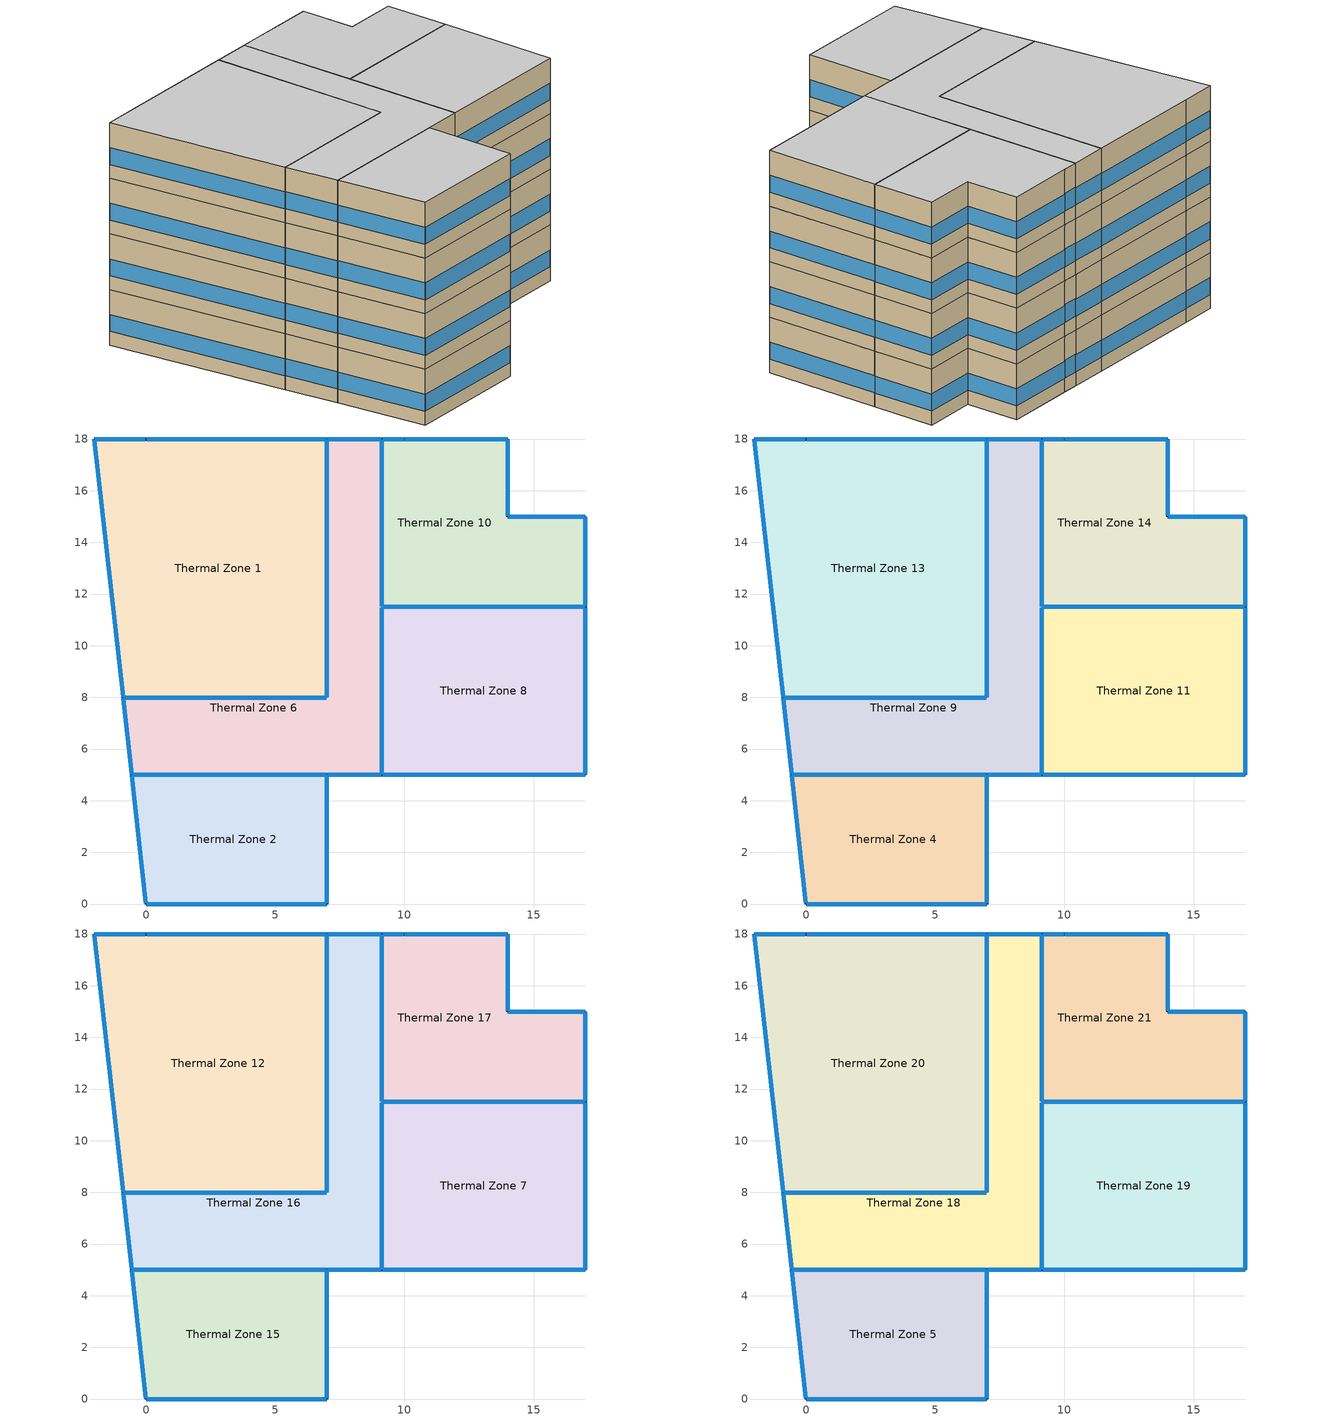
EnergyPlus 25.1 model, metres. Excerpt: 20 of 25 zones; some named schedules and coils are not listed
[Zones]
Thermal Zone 1
 floor ground (AQ_MURB_2024_MURB ground Pre 1950 6A 2): 7,18 7,7.98 -0.89,7.98 -2,18 z0
 wall outside (Surface 24 c tbd): -2,18 -0.89,7.98 z0:3.05
 wall outside (Surface 25 c tbd): 0,18 -2,18 z0:3.05
 wall outside (Surface 26 c tbd): 7,18 0,18 z0:3.05
 wall to Thermal Zone 6 (Typical Interior Wall): -0.89,7.98 7,7.98 7,18 z0:3.05
 window (Customized Fenestration: u=3.36): -2,17.97 -0.89,8.01 / 6.97,18 0.03,18 z0.76:1.68; -0.03,18 -1.97,18 z0.76:1.7
 window inside (Typical Interior Window): 7,8.01 7,17.97 / -0.86,7.98 6.97,7.98 z0.76:1.68
Thermal Zone 10
 floor ground (AQ_MURB_2024_MURB ground Pre 1950 6A 2): 14,18 14,15 17,15 17,11.5 9.13,11.5 9.13,18 z0
 wall outside (Surface 32 c tbd): 10,18 9.13,18 z0:3.05
 wall outside (Surface 33 c tbd): 14,18 10,18 z0:3.05
 wall outside (Surface 34 c tbd): 14,15 14,18 z0:3.05
 wall outside (Surface 35 c tbd): 17,15 14,15 z0:3.05
 wall outside (Surface 36 c tbd): 17,11.5 17,15 z0:3.05
 wall to Thermal Zone 6 (Typical Interior Wall): 9.13,18 9.13,11.5 z0:3.05
 wall to Thermal Zone 8 (Typical Interior Wall): 9.13,11.5 17,11.5 z0:3.05
 window inside (Typical Interior Window): 9.13,17.97 9.13,11.53 / 9.16,11.5 16.97,11.5 z0.76:1.68
 window (Customized Fenestration: u=3.36): 9.97,18 9.16,18 z0.76:1.73; 13.97,18 10.03,18 / 14,15.03 14,17.97 / 16.97,15 14.03,15 / 17,11.53 17,14.97 z0.76:1.69
Thermal Zone 2
 floor ground (AQ_MURB_2024_MURB ground Pre 1950 6A 2): 7,5 7,0 0,0 -0.56,5 z0
 wall outside (Surface 2 c tbd): 7,0 7,5 z0:3.05
 wall outside (Surface 3 c tbd): 0,0 7,0 z0:3.05
 wall outside (Surface 4 c tbd): -0.56,5 0,0 z0:3.05
 wall to Thermal Zone 6 (Typical Interior Wall): 7,5 -0.56,5 z0:3.05
 window (Customized Fenestration: u=3.36): 7,0.03 7,4.97 / 0.03,0 6.97,0 / -0.55,4.97 0,0.03 z0.76:1.68
 window inside (Typical Interior Window): 6.97,5 -0.53,5 z0.76:1.68
Thermal Zone 6
 floor ground (AQ_MURB_2024_MURB ground Pre 1950 6A 2): 9.13,18 9.13,5 -0.56,5 -0.89,7.98 7,7.98 7,18 z0
 wall outside (Surface 10 c tbd): -0.89,7.98 -0.56,5 z0:3.05
 wall outside (Surface 13 c tbd): 9.13,18 7,18 z0:3.05
 wall outside (Surface 8 c tbd): 7,5 9.13,5 z0:3.05
 wall to Thermal Zone 8 (Typical Interior Wall): 9.13,5 9.13,11.5 z0:3.05
 window (Customized Fenestration: u=3.36): -0.88,7.96 -0.56,5.03 z0.76:1.69; 9.11,18 7.03,18 / 7.03,5 9.11,5 z0.76:1.7
 window inside (Typical Interior Window): 9.13,5.03 9.13,11.47 z0.76:1.68
Thermal Zone 8
 floor ground (AQ_MURB_2024_MURB ground Pre 1950 6A 2): 17,11.5 17,5 9.13,5 9.13,11.5 z0
 wall outside (Surface 18 c tbd): 17,5 17,11.5 z0:3.05
 wall outside (Surface 19 c tbd): 9.13,5 17,5 z0:3.05
 window (Customized Fenestration: u=3.36): 17,5.03 17,11.47 / 9.16,5 16.97,5 z0.76:1.68
Thermal Zone 11
 floor to Thermal Zone 8 (Typical Interior Floor): 17,11.5 17,5 9.13,5 9.13,11.5 z3.05
 wall outside (Surface 56 c tbd): 17,5 17,11.5 z3.05:6.1
 wall outside (Surface 57 c tbd): 9.13,5 17,5 z3.05:6.1
 wall to Thermal Zone 9 (Typical Interior Wall): 9.13,11.5 9.13,5 z3.05:6.1
 wall to Thermal Zone 14 (Typical Interior Wall): 17,11.5 9.13,11.5 z3.05:6.1
 window (Customized Fenestration: u=3.36): 17,5.03 17,11.47 / 9.16,5 16.97,5 z3.81:4.73
 window inside (Typical Interior Window): 9.13,11.47 9.13,5.03 / 16.97,11.5 9.16,11.5 z3.81:4.73
Thermal Zone 13
 floor to Thermal Zone 1 (Typical Interior Floor): 7,18 7,7.98 -0.89,7.98 -2,18 z3.05
 wall outside (Surface 62 c tbd): -2,18 -0.89,7.98 z3.05:6.1
 wall outside (Surface 63 c tbd): 0,18 -2,18 z3.05:6.1
 wall outside (Surface 64 c tbd): 7,18 0,18 z3.05:6.1
 wall to Thermal Zone 9 (Typical Interior Wall): -0.89,7.98 7,7.98 7,18 z3.05:6.1
 window (Customized Fenestration: u=3.36): -2,17.97 -0.89,8.01 / 6.97,18 0.03,18 z3.81:4.73; -0.03,18 -1.97,18 z3.81:4.75
 window inside (Typical Interior Window): 7,8.01 7,17.97 / -0.86,7.98 6.97,7.98 z3.81:4.73
Thermal Zone 14
 floor to Thermal Zone 10 (Typical Interior Floor): 14,18 14,15 17,15 17,11.5 9.13,11.5 9.13,18 z3.05
 wall outside (Surface 70 c tbd): 10,18 9.13,18 z3.05:6.1
 wall outside (Surface 71 c tbd): 14,18 10,18 z3.05:6.1
 wall outside (Surface 72 c tbd): 14,15 14,18 z3.05:6.1
 wall outside (Surface 73 c tbd): 17,15 14,15 z3.05:6.1
 wall outside (Surface 74 c tbd): 17,11.5 17,15 z3.05:6.1
 wall to Thermal Zone 9 (Typical Interior Wall): 9.13,18 9.13,11.5 z3.05:6.1
 window inside (Typical Interior Window): 9.13,17.97 9.13,11.53 z3.81:4.73
 window (Customized Fenestration: u=3.36): 9.97,18 9.16,18 z3.81:4.78; 13.97,18 10.03,18 z3.81:4.73; 14,15.03 14,17.97 / 16.97,15 14.03,15 / 17,11.53 17,14.97 z3.81:4.74
Thermal Zone 4
 floor to Thermal Zone 2 (Typical Interior Floor): 7,5 7,0 0,0 -0.56,5 z3.05
 wall outside (Surface 40 c tbd): 7,0 7,5 z3.05:6.1
 wall outside (Surface 41 c tbd): 0,0 7,0 z3.05:6.1
 wall outside (Surface 42 c tbd): -0.56,5 0,0 z3.05:6.1
 wall to Thermal Zone 9 (Typical Interior Wall): 7,5 -0.56,5 z3.05:6.1
 window (Customized Fenestration: u=3.36): 7,0.03 7,4.97 / 0.03,0 6.97,0 / -0.55,4.97 0,0.03 z3.81:4.73
 window inside (Typical Interior Window): 6.97,5 -0.53,5 z3.81:4.73
Thermal Zone 9
 floor to Thermal Zone 6 (Typical Interior Floor): 9.13,18 9.13,5 -0.56,5 -0.89,7.98 7,7.98 7,18 z3.05
 wall outside (Surface 46 c tbd): 7,5 9.13,5 z3.05:6.1
 wall outside (Surface 48 c tbd): -0.89,7.98 -0.56,5 z3.05:6.1
 wall outside (Surface 51 c tbd): 9.13,18 7,18 z3.05:6.1
 window (Customized Fenestration: u=3.36): 7.03,5 9.11,5 / -0.88,7.96 -0.56,5.03 / 9.11,18 7.03,18 z3.81:4.74
Thermal Zone 12
 floor to Thermal Zone 13 (Typical Interior Floor): 7,18 7,7.98 -0.89,7.98 -2,18 z6.1
 wall outside (Surface 100 c tbd): -2,18 -0.89,7.98 z6.1:9.14
 wall outside (Surface 101 c tbd): 0,18 -2,18 z6.1:9.14
 wall outside (Surface 102 c tbd): 7,18 0,18 z6.1:9.14
 wall to Thermal Zone 16 (Typical Interior Wall): -0.89,7.98 7,7.98 7,18 z6.1:9.14
 window (Customized Fenestration: u=3.36): -2,17.97 -0.89,8.01 / 6.97,18 0.03,18 z6.86:7.78; -0.03,18 -1.97,18 z6.86:7.79
 window inside (Typical Interior Window): 7,8.01 7,17.97 / -0.86,7.98 6.97,7.98 z6.86:7.78
Thermal Zone 15
 floor to Thermal Zone 4 (Typical Interior Floor): 7,5 7,0 0,0 -0.56,5 z6.1
 wall outside (Surface 78 c tbd): 7,0 7,5 z6.1:9.14
 wall outside (Surface 79 c tbd): 0,0 7,0 z6.1:9.14
 wall outside (Surface 80 c tbd): -0.56,5 0,0 z6.1:9.14
 wall to Thermal Zone 16 (Typical Interior Wall): 7,5 -0.56,5 z6.1:9.14
 window (Customized Fenestration: u=3.36): 7,0.03 7,4.97 / 0.03,0 6.97,0 / -0.55,4.97 0,0.03 z6.86:7.78
 window inside (Typical Interior Window): 6.97,5 -0.53,5 z6.86:7.78
Thermal Zone 16
 floor to Thermal Zone 9 (Typical Interior Floor): 9.13,18 9.13,5 -0.56,5 -0.89,7.98 7,7.98 7,18 z6.1
 wall outside (Surface 84 c tbd): 7,5 9.13,5 z6.1:9.14
 wall outside (Surface 86 c tbd): -0.89,7.98 -0.56,5 z6.1:9.14
 wall outside (Surface 89 c tbd): 9.13,18 7,18 z6.1:9.14
 wall to Thermal Zone 17 (Typical Interior Wall): 9.13,11.5 9.13,18 z6.1:9.14
 wall to Thermal Zone 7 (Typical Interior Wall): 9.13,5 9.13,11.5 z6.1:9.14
 window (Customized Fenestration: u=3.36): 7.03,5 9.11,5 / -0.88,7.96 -0.56,5.03 / 9.11,18 7.03,18 z6.86:7.79
 window inside (Typical Interior Window): 9.13,11.53 9.13,17.97 / 9.13,5.03 9.13,11.47 z6.86:7.78
Thermal Zone 17
 floor to Thermal Zone 14 (Typical Interior Floor): 14,18 14,15 17,15 17,11.5 9.13,11.5 9.13,18 z6.1
 wall outside (Surface 108 c tbd): 10,18 9.13,18 z6.1:9.14
 wall outside (Surface 109 c tbd): 14,18 10,18 z6.1:9.14
 wall outside (Surface 110 c tbd): 14,15 14,18 z6.1:9.14
 wall outside (Surface 111 c tbd): 17,15 14,15 z6.1:9.14
 wall outside (Surface 112 c tbd): 17,11.5 17,15 z6.1:9.14
 wall to Thermal Zone 7 (Typical Interior Wall): 9.13,11.5 17,11.5 z6.1:9.14
 window (Customized Fenestration: u=3.36): 9.97,18 9.16,18 z6.86:7.83; 13.97,18 10.03,18 / 17,11.53 17,14.97 z6.86:7.78; 14,15.03 14,17.97 / 16.97,15 14.03,15 z6.86:7.79
 window inside (Typical Interior Window): 9.16,11.5 16.97,11.5 z6.86:7.78
Thermal Zone 7
 floor to Thermal Zone 11 (Typical Interior Floor): 17,11.5 17,5 9.13,5 9.13,11.5 z6.1
 wall outside (Surface 94 c tbd): 17,5 17,11.5 z6.1:9.14
 wall outside (Surface 95 c tbd): 9.13,5 17,5 z6.1:9.14
 window (Customized Fenestration: u=3.36): 17,5.03 17,11.47 / 9.16,5 16.97,5 z6.86:7.78
Thermal Zone 18
 floor to Thermal Zone 16 (Typical Interior Floor): 9.13,18 9.13,5 -0.56,5 -0.89,7.98 7,7.98 7,18 z9.14
 wall outside (Surface 122 c tbd): 7,5 9.13,5 z9.14:12.19
 wall outside (Surface 124 c tbd): -0.89,7.98 -0.56,5 z9.14:12.19
 wall outside (Surface 127 c tbd): 9.13,18 7,18 z9.14:12.19
 wall to Thermal Zone 5 (Typical Interior Wall): -0.56,5 7,5 z9.14:12.19
 wall to Thermal Zone 20 (Typical Interior Wall): 7,18 7,7.98 -0.89,7.98 z9.14:12.19
 wall to Thermal Zone 21 (Typical Interior Wall): 9.13,11.5 9.13,18 z9.14:12.19
 wall to Thermal Zone 19 (Typical Interior Wall): 9.13,5 9.13,11.5 z9.14:12.19
 window (Customized Fenestration: u=3.36): 7.03,5 9.11,5 / 9.11,18 7.03,18 z9.9:10.84; -0.88,7.96 -0.56,5.03 z9.9:10.83
 window inside (Typical Interior Window): -0.53,5 6.97,5 / 6.97,7.98 -0.86,7.98 / 7,17.97 7,8.01 z9.9:10.82; 9.13,11.53 9.13,17.97 / 9.13,5.03 9.13,11.47 z9.9:10.83
 ceiling to Thermal Zone 23 (Typical Interior Ceiling): -0.56,5 9.13,5 9.13,18 7,18 7,7.98 -0.89,7.98 z12.19
Thermal Zone 19
 floor to Thermal Zone 7 (Typical Interior Floor): 17,11.5 17,5 9.13,5 9.13,11.5 z9.14
 wall outside (Surface 132 c tbd): 17,5 17,11.5 z9.14:12.19
 wall outside (Surface 133 c tbd): 9.13,5 17,5 z9.14:12.19
 wall to Thermal Zone 21 (Typical Interior Wall): 17,11.5 9.13,11.5 z9.14:12.19
 window (Customized Fenestration: u=3.36): 17,5.03 17,11.47 z9.9:10.83; 9.16,5 16.97,5 z9.9:10.82
 window inside (Typical Interior Window): 16.97,11.5 9.16,11.5 z9.9:10.82
 ceiling to Thermal Zone 3 (Typical Interior Ceiling): 17,5 17,11.5 9.13,11.5 9.13,5 z12.19
Thermal Zone 20
 floor to Thermal Zone 12 (Typical Interior Floor): 7,18 7,7.98 -0.89,7.98 -2,18 z9.14
 wall outside (Surface 138 c tbd): -2,18 -0.89,7.98 z9.14:12.19
 wall outside (Surface 139 c tbd): 0,18 -2,18 z9.14:12.19
 wall outside (Surface 140 c tbd): 7,18 0,18 z9.14:12.19
 window (Customized Fenestration: u=3.36): -2,17.97 -0.89,8.01 z9.9:10.82; -0.03,18 -1.97,18 z9.9:10.84; 6.97,18 0.03,18 z9.9:10.83
 ceiling to Thermal Zone 24 (Typical Interior Ceiling): 7,7.98 7,18 -2,18 -0.89,7.98 z12.19
Thermal Zone 21
 floor to Thermal Zone 17 (Typical Interior Floor): 14,18 14,15 17,15 17,11.5 9.13,11.5 9.13,18 z9.14
 wall outside (Surface 146 c tbd): 10,18 9.13,18 z9.14:12.19
 wall outside (Surface 147 c tbd): 14,18 10,18 z9.14:12.19
 wall outside (Surface 148 c tbd): 14,15 14,18 z9.14:12.19
 wall outside (Surface 149 c tbd): 17,15 14,15 z9.14:12.19
 wall outside (Surface 150 c tbd): 17,11.5 17,15 z9.14:12.19
 window (Customized Fenestration: u=3.36): 9.97,18 9.16,18 z9.9:10.88; 13.97,18 10.03,18 / 14,15.03 14,17.97 / 16.97,15 14.03,15 / 17,11.53 17,14.97 z9.9:10.83
 ceiling to Thermal Zone 25 (Typical Interior Ceiling): 17,11.5 17,15 14,15 14,18 9.13,18 9.13,11.5 z12.19
Thermal Zone 5
 floor to Thermal Zone 15 (Typical Interior Floor): 7,5 7,0 0,0 -0.56,5 z9.14
 wall outside (Surface 116 c tbd): 7,0 7,5 z9.14:12.19
 wall outside (Surface 117 c tbd): 0,0 7,0 z9.14:12.19
 wall outside (Surface 118 c tbd): -0.56,5 0,0 z9.14:12.19
 window (Customized Fenestration: u=3.36): 7,0.03 7,4.97 / 0.03,0 6.97,0 / -0.55,4.97 0,0.03 z9.9:10.83
 ceiling to Thermal Zone 22 (Typical Interior Ceiling): 7,0 7,5 -0.56,5 0,0 z12.19
[Building]
Building 1
[Site:Location]
Montreal-Trudeau Intl AP: Latitude {deg}=45.4706; Longitude {deg}=-73.7408; Time Zone {hr}=-5; Elevation {m}=36; Keep Site Location Information=No
[SizingPeriod:DesignDay] Month=7; Day of Month=21; Day Type=SummerDesignDay; Daily Dry-Bulb Temperature Range {deltaC}=9.3; Dry-Bulb Temperature Range Modifier Type=DefaultMultipliers; Barometric Pressure {Pa}=100893; Wind Speed {m/s}=4.9; Wind Direction {deg}=220; Rain Indicator=No; Snow Indicator=No; Daylight Saving Time Indicator=No; Solar Model Indicator=ASHRAETau; ASHRAE Clear Sky Optical Depth for Beam Irradiance (taub)=0.465; ASHRAE Clear Sky Optical Depth for Diffuse Irradiance (taud)=1.966; Begin Environment Reset Mode=FullResetAtBeginEnvironment
Name | Maximum Dry-Bulb Temperature {C} | Humidity Condition Type | Wetbulb or DewPoint at Maximum Dry-Bulb {C} | Enthalpy at Maximum Dry-Bulb {J/kg}
Montreal Int'l Ann Clg .4% Condns DB=>MWB | 30 | Wetbulb | 22.1
Montreal Int'l Ann Clg .4% Condns DP=>MDB | 26 | Dewpoint | 21.6
Montreal Int'l Ann Clg .4% Condns Enth=>MDB | 28.1 | Enthalpy |  | 69300
Montreal Int'l Ann Clg .4% Condns WB=>MDB | 28.1 | Wetbulb | 23.2
[Material] Thermal Absorptance=0.9
Name | Roughness | Thickness {m} | Conductivity {W/m-K} | Density {kg/m3} | Specific Heat {J/kg-K} | Solar Absorptance | Visible Absorptance
100mm Normalweight concrete floor | MediumRough | 0.1016 | 2.31045 | 2322 | 832.557 | 0.7 | 0.7
AQNC2024brick (fired clay) | MediumRough | 0.1 | 1.43 | 2400 | 840 | 0.7 | 0.7
AQNC2024standard concrete | MediumRough | 0.1 | 2.5 | 2400 | 840 | 0.7 | 0.7
G01 13mm gypsum board | Smooth | 0.0127 | 0.160031 | 800.001 | 1090.73 | 0.7 | 0.5
G05 25mm wood 1 | MediumSmooth | 0.0254 | 0.15 | 608 | 1630 | 0.5 | 0.5
Generic Wall Air Gap | Smooth | 0.1 | 0.667 | 1.28 | 1000 | 0.7 | 0.7
Surface 10 m tbd | MediumRough | 0.1 | 0.282881 | 800 | 1090 | 0.7 | 0.7
Surface 100 m tbd; Surface 138 m tbd; Surface 62 m tbd | MediumRough | 0.1 | 0.262799 | 800 | 1090 | 0.7 | 0.7
Surface 101 m tbd; Surface 139 m tbd; Surface 63 m tbd | MediumRough | 0.1 | 0.303892 | 800 | 1090 | 0.7 | 0.7
Surface 102 m tbd; Surface 140 m tbd; Surface 64 m tbd | MediumRough | 0.1 | 0.258565 | 800 | 1090 | 0.7 | 0.7
Surface 108 m tbd; Surface 146 m tbd; Surface 70 m tbd | MediumRough | 0.1 | 0.302383 | 800 | 1090 | 0.7 | 0.7
Surface 109 m tbd; Surface 147 m tbd; Surface 71 m tbd | MediumRough | 0.1 | 0.278174 | 800 | 1090 | 0.7 | 0.7
Surface 110 m tbd; Surface 111 m tbd; Surface 148 m tbd; Surface 149 m tbd; Surface 72 m tbd; Surface 73 m tbd | MediumRough | 0.1 | 0.306953 | 800 | 1090 | 0.7 | 0.7
Surface 112 m tbd; Surface 150 m tbd; Surface 74 m tbd | MediumRough | 0.1 | 0.28183 | 800 | 1090 | 0.7 | 0.7
Surface 116 m tbd; Surface 40 m tbd; Surface 78 m tbd | MediumRough | 0.1 | 0.285207 | 800 | 1090 | 0.7 | 0.7
Surface 117 m tbd; Surface 41 m tbd; Surface 79 m tbd | MediumRough | 0.1 | 0.275912 | 800 | 1090 | 0.7 | 0.7
Surface 118 m tbd; Surface 42 m tbd; Surface 80 m tbd | MediumRough | 0.1 | 0.272939 | 800 | 1090 | 0.7 | 0.7
Surface 122 m tbd; Surface 46 m tbd; Surface 84 m tbd | MediumRough | 0.1 | 0.300713 | 800 | 1090 | 0.7 | 0.7
Surface 124 m tbd; Surface 48 m tbd; Surface 86 m tbd | MediumRough | 0.1 | 0.266476 | 800 | 1090 | 0.7 | 0.7
Surface 127 m tbd; Surface 51 m tbd; Surface 89 m tbd | MediumRough | 0.1 | 0.272223 | 800 | 1090 | 0.7 | 0.7
Surface 13 m tbd | MediumRough | 0.1 | 0.288627 | 800 | 1090 | 0.7 | 0.7
Surface 132 m tbd; Surface 56 m tbd; Surface 94 m tbd | MediumRough | 0.1 | 0.268358 | 800 | 1090 | 0.7 | 0.7
Surface 133 m tbd; Surface 57 m tbd; Surface 95 m tbd | MediumRough | 0.1 | 0.265633 | 800 | 1090 | 0.7 | 0.7
Surface 18 m tbd | MediumRough | 0.1 | 0.284762 | 800 | 1090 | 0.7 | 0.7
Surface 19 m tbd | MediumRough | 0.1 | 0.282037 | 800 | 1090 | 0.7 | 0.7
Surface 2 m tbd | MediumRough | 0.1 | 0.301611 | 800 | 1090 | 0.7 | 0.7
Surface 24 m tbd | MediumRough | 0.1 | 0.279203 | 800 | 1090 | 0.7 | 0.7
Surface 25 m tbd | MediumRough | 0.1 | 0.320296 | 800 | 1090 | 0.7 | 0.7
Surface 26 m tbd | MediumRough | 0.1 | 0.27497 | 800 | 1090 | 0.7 | 0.7
Surface 3 m tbd | MediumRough | 0.1 | 0.292316 | 800 | 1090 | 0.7 | 0.7
Surface 32 m tbd | MediumRough | 0.1 | 0.318787 | 800 | 1090 | 0.7 | 0.7
Surface 33 m tbd | MediumRough | 0.1 | 0.294578 | 800 | 1090 | 0.7 | 0.7
Surface 34 m tbd; Surface 35 m tbd | MediumRough | 0.1 | 0.323357 | 800 | 1090 | 0.7 | 0.7
Surface 36 m tbd | MediumRough | 0.1 | 0.298234 | 800 | 1090 | 0.7 | 0.7
Surface 4 m tbd | MediumRough | 0.1 | 0.289344 | 800 | 1090 | 0.7 | 0.7
Surface 8 m tbd | MediumRough | 0.1 | 0.317117 | 800 | 1090 | 0.7 | 0.7
[Material:NoMass] Thermal Absorptance=0.9; Solar Absorptance=0.7
Name | Roughness | Thermal Resistance {m2-K/W} | Visible Absorptance
AQNC2024NMair less15 mm | MediumRough | 0.16 | 0.7
CP02 CARPET PAD 3 | Smooth | 0.21648 | 0.8
[WindowMaterial:Glazing]
Clear 3mm 1: Optical Data Type=SpectralAverage; Thickness {m}=0.003; Solar Transmittance at Normal Incidence=0.837; Front Side Solar Reflectance at Normal Incidence=0.075; Back Side Solar Reflectance at Normal Incidence=0.075; Visible Transmittance at Normal Incidence=0.898; Front Side Visible Reflectance at Normal Incidence=0.081; Back Side Visible Reflectance at Normal Incidence=0.081; Infrared Transmittance at Normal Incidence=0; Front Side Infrared Hemispherical Emissivity=0.84; Back Side Infrared Hemispherical Emissivity=0.84; Conductivity {W/m-K}=0.9; Dirt Correction Factor for Solar and Visible Transmittance=1; Solar Diffusing=No
[WindowMaterial:SimpleGlazingSystem]
Fenestration U=3.32 0.66 1: U-Factor {W/m2-K}=3.32; Solar Heat Gain Coefficient=0.66; Visible Transmittance=0.21
[Construction]
AQ_MURB_2024_MURB ground Pre 1950 6A 2: AQNC2024standard concrete, AQNC2024NMair less15 mm, AQNC2024standard concrete
Customized Fenestration: u=3.36: Fenestration U=3.32 0.66 1
Surface 10 c tbd: AQNC2024brick (fired clay), AQNC2024NMair less15 mm, Generic Wall Air Gap, Surface 10 m tbd
Surface 100 c tbd: AQNC2024brick (fired clay), AQNC2024NMair less15 mm, Generic Wall Air Gap, Surface 100 m tbd
Surface 101 c tbd: AQNC2024brick (fired clay), AQNC2024NMair less15 mm, Generic Wall Air Gap, Surface 101 m tbd
Surface 102 c tbd: AQNC2024brick (fired clay), AQNC2024NMair less15 mm, Generic Wall Air Gap, Surface 102 m tbd
Surface 108 c tbd: AQNC2024brick (fired clay), AQNC2024NMair less15 mm, Generic Wall Air Gap, Surface 108 m tbd
Surface 109 c tbd: AQNC2024brick (fired clay), AQNC2024NMair less15 mm, Generic Wall Air Gap, Surface 109 m tbd
Surface 110 c tbd: AQNC2024brick (fired clay), AQNC2024NMair less15 mm, Generic Wall Air Gap, Surface 110 m tbd
Surface 111 c tbd: AQNC2024brick (fired clay), AQNC2024NMair less15 mm, Generic Wall Air Gap, Surface 111 m tbd
Surface 112 c tbd: AQNC2024brick (fired clay), AQNC2024NMair less15 mm, Generic Wall Air Gap, Surface 112 m tbd
Surface 116 c tbd: AQNC2024brick (fired clay), AQNC2024NMair less15 mm, Generic Wall Air Gap, Surface 116 m tbd
Surface 117 c tbd: AQNC2024brick (fired clay), AQNC2024NMair less15 mm, Generic Wall Air Gap, Surface 117 m tbd
Surface 118 c tbd: AQNC2024brick (fired clay), AQNC2024NMair less15 mm, Generic Wall Air Gap, Surface 118 m tbd
Surface 122 c tbd: AQNC2024brick (fired clay), AQNC2024NMair less15 mm, Generic Wall Air Gap, Surface 122 m tbd
Surface 124 c tbd: AQNC2024brick (fired clay), AQNC2024NMair less15 mm, Generic Wall Air Gap, Surface 124 m tbd
Surface 127 c tbd: AQNC2024brick (fired clay), AQNC2024NMair less15 mm, Generic Wall Air Gap, Surface 127 m tbd
Surface 13 c tbd: AQNC2024brick (fired clay), AQNC2024NMair less15 mm, Generic Wall Air Gap, Surface 13 m tbd
Surface 132 c tbd: AQNC2024brick (fired clay), AQNC2024NMair less15 mm, Generic Wall Air Gap, Surface 132 m tbd
Surface 133 c tbd: AQNC2024brick (fired clay), AQNC2024NMair less15 mm, Generic Wall Air Gap, Surface 133 m tbd
Surface 138 c tbd: AQNC2024brick (fired clay), AQNC2024NMair less15 mm, Generic Wall Air Gap, Surface 138 m tbd
Surface 139 c tbd: AQNC2024brick (fired clay), AQNC2024NMair less15 mm, Generic Wall Air Gap, Surface 139 m tbd
Surface 140 c tbd: AQNC2024brick (fired clay), AQNC2024NMair less15 mm, Generic Wall Air Gap, Surface 140 m tbd
Surface 146 c tbd: AQNC2024brick (fired clay), AQNC2024NMair less15 mm, Generic Wall Air Gap, Surface 146 m tbd
Surface 147 c tbd: AQNC2024brick (fired clay), AQNC2024NMair less15 mm, Generic Wall Air Gap, Surface 147 m tbd
Surface 148 c tbd: AQNC2024brick (fired clay), AQNC2024NMair less15 mm, Generic Wall Air Gap, Surface 148 m tbd
Surface 149 c tbd: AQNC2024brick (fired clay), AQNC2024NMair less15 mm, Generic Wall Air Gap, Surface 149 m tbd
Surface 150 c tbd: AQNC2024brick (fired clay), AQNC2024NMair less15 mm, Generic Wall Air Gap, Surface 150 m tbd
Surface 18 c tbd: AQNC2024brick (fired clay), AQNC2024NMair less15 mm, Generic Wall Air Gap, Surface 18 m tbd
Surface 19 c tbd: AQNC2024brick (fired clay), AQNC2024NMair less15 mm, Generic Wall Air Gap, Surface 19 m tbd
Surface 2 c tbd: AQNC2024brick (fired clay), AQNC2024NMair less15 mm, Generic Wall Air Gap, Surface 2 m tbd
Surface 24 c tbd: AQNC2024brick (fired clay), AQNC2024NMair less15 mm, Generic Wall Air Gap, Surface 24 m tbd
Surface 25 c tbd: AQNC2024brick (fired clay), AQNC2024NMair less15 mm, Generic Wall Air Gap, Surface 25 m tbd
Surface 26 c tbd: AQNC2024brick (fired clay), AQNC2024NMair less15 mm, Generic Wall Air Gap, Surface 26 m tbd
Surface 3 c tbd: AQNC2024brick (fired clay), AQNC2024NMair less15 mm, Generic Wall Air Gap, Surface 3 m tbd
Surface 32 c tbd: AQNC2024brick (fired clay), AQNC2024NMair less15 mm, Generic Wall Air Gap, Surface 32 m tbd
Surface 33 c tbd: AQNC2024brick (fired clay), AQNC2024NMair less15 mm, Generic Wall Air Gap, Surface 33 m tbd
Surface 34 c tbd: AQNC2024brick (fired clay), AQNC2024NMair less15 mm, Generic Wall Air Gap, Surface 34 m tbd
Surface 35 c tbd: AQNC2024brick (fired clay), AQNC2024NMair less15 mm, Generic Wall Air Gap, Surface 35 m tbd
Surface 36 c tbd: AQNC2024brick (fired clay), AQNC2024NMair less15 mm, Generic Wall Air Gap, Surface 36 m tbd
Surface 4 c tbd: AQNC2024brick (fired clay), AQNC2024NMair less15 mm, Generic Wall Air Gap, Surface 4 m tbd
Surface 40 c tbd: AQNC2024brick (fired clay), AQNC2024NMair less15 mm, Generic Wall Air Gap, Surface 40 m tbd
Surface 41 c tbd: AQNC2024brick (fired clay), AQNC2024NMair less15 mm, Generic Wall Air Gap, Surface 41 m tbd
Surface 42 c tbd: AQNC2024brick (fired clay), AQNC2024NMair less15 mm, Generic Wall Air Gap, Surface 42 m tbd
Surface 46 c tbd: AQNC2024brick (fired clay), AQNC2024NMair less15 mm, Generic Wall Air Gap, Surface 46 m tbd
Surface 48 c tbd: AQNC2024brick (fired clay), AQNC2024NMair less15 mm, Generic Wall Air Gap, Surface 48 m tbd
Surface 51 c tbd: AQNC2024brick (fired clay), AQNC2024NMair less15 mm, Generic Wall Air Gap, Surface 51 m tbd
Surface 56 c tbd: AQNC2024brick (fired clay), AQNC2024NMair less15 mm, Generic Wall Air Gap, Surface 56 m tbd
Surface 57 c tbd: AQNC2024brick (fired clay), AQNC2024NMair less15 mm, Generic Wall Air Gap, Surface 57 m tbd
Surface 62 c tbd: AQNC2024brick (fired clay), AQNC2024NMair less15 mm, Generic Wall Air Gap, Surface 62 m tbd
Surface 63 c tbd: AQNC2024brick (fired clay), AQNC2024NMair less15 mm, Generic Wall Air Gap, Surface 63 m tbd
Surface 64 c tbd: AQNC2024brick (fired clay), AQNC2024NMair less15 mm, Generic Wall Air Gap, Surface 64 m tbd
Surface 70 c tbd: AQNC2024brick (fired clay), AQNC2024NMair less15 mm, Generic Wall Air Gap, Surface 70 m tbd
Surface 71 c tbd: AQNC2024brick (fired clay), AQNC2024NMair less15 mm, Generic Wall Air Gap, Surface 71 m tbd
Surface 72 c tbd: AQNC2024brick (fired clay), AQNC2024NMair less15 mm, Generic Wall Air Gap, Surface 72 m tbd
Surface 73 c tbd: AQNC2024brick (fired clay), AQNC2024NMair less15 mm, Generic Wall Air Gap, Surface 73 m tbd
Surface 74 c tbd: AQNC2024brick (fired clay), AQNC2024NMair less15 mm, Generic Wall Air Gap, Surface 74 m tbd
Surface 78 c tbd: AQNC2024brick (fired clay), AQNC2024NMair less15 mm, Generic Wall Air Gap, Surface 78 m tbd
Surface 79 c tbd: AQNC2024brick (fired clay), AQNC2024NMair less15 mm, Generic Wall Air Gap, Surface 79 m tbd
Surface 8 c tbd: AQNC2024brick (fired clay), AQNC2024NMair less15 mm, Generic Wall Air Gap, Surface 8 m tbd
Surface 80 c tbd: AQNC2024brick (fired clay), AQNC2024NMair less15 mm, Generic Wall Air Gap, Surface 80 m tbd
Surface 84 c tbd: AQNC2024brick (fired clay), AQNC2024NMair less15 mm, Generic Wall Air Gap, Surface 84 m tbd
Surface 86 c tbd: AQNC2024brick (fired clay), AQNC2024NMair less15 mm, Generic Wall Air Gap, Surface 86 m tbd
Surface 89 c tbd: AQNC2024brick (fired clay), AQNC2024NMair less15 mm, Generic Wall Air Gap, Surface 89 m tbd
Surface 94 c tbd: AQNC2024brick (fired clay), AQNC2024NMair less15 mm, Generic Wall Air Gap, Surface 94 m tbd
Surface 95 c tbd: AQNC2024brick (fired clay), AQNC2024NMair less15 mm, Generic Wall Air Gap, Surface 95 m tbd
Typical Interior Ceiling: CP02 CARPET PAD 3, 100mm Normalweight concrete floor
Typical Interior Floor: 100mm Normalweight concrete floor, CP02 CARPET PAD 3
Typical Interior Partition 4: G05 25mm wood 1
Typical Interior Wall: G01 13mm gypsum board, G01 13mm gypsum board
Typical Interior Window: Clear 3mm 1
[Zone] Multiplier=1; Part of Total Floor Area=Yes
Thermal Zone 1; Thermal Zone 10; Thermal Zone 11; Thermal Zone 12; Thermal Zone 13; Thermal Zone 14; Thermal Zone 15; Thermal Zone 16; Thermal Zone 17; Thermal Zone 18; Thermal Zone 19; Thermal Zone 2; Thermal Zone 20; Thermal Zone 21; Thermal Zone 4; Thermal Zone 5; Thermal Zone 6; Thermal Zone 7; Thermal Zone 8; Thermal Zone 9
[Space]
Name | Zone | Space Type
Space 104 | Thermal Zone 1 | MURB large
Space 105 | Thermal Zone 10 | MURB small
Space 203 | Thermal Zone 11 | MURB small
Space 304 | Thermal Zone 12 | MURB large
Space 204 | Thermal Zone 13 | MURB large
Space 205 | Thermal Zone 14 | MURB small
Space 301 | Thermal Zone 15 | MURB small
Space 302 | Thermal Zone 16 | MURB lobby
Space 305 | Thermal Zone 17 | MURB small
Space 402 | Thermal Zone 18 | MURB lobby
Space 403 | Thermal Zone 19 | MURB small
Space 101 | Thermal Zone 2 | MURB small
Space 404 | Thermal Zone 20 | MURB large
Space 405 | Thermal Zone 21 | MURB small
Space 201 | Thermal Zone 4 | MURB small
Space 401 | Thermal Zone 5 | MURB small
Space 102 | Thermal Zone 6 | MURB lobby
Space 303 | Thermal Zone 7 | MURB small
Space 103 | Thermal Zone 8 | MURB small
Space 202 | Thermal Zone 9 | MURB lobby
[SpaceList]
MURB large: Space 104, Space 304, Space 204, Space 404, Space 504
MURB small: Space 101, Space 503, Space 201, Space 401, Space 303, Space 103, Space 105, Space 203, Space 205, Space 301, Space 305, Space 403, Space 405, Space 501, Space 505
MURB lobby: Space 102, Space 202, Space 302, Space 402, Space 502
[InternalMass] Construction=Typical Interior Partition 4
Name | Zone or ZoneList | Space or SpaceList | Surface Area {m2}
Space 104 Internal Mass 1 | Thermal Zone 1 | Space 104 | 169.178
Space 304 Internal Mass 1 | Thermal Zone 12 | Space 304 | 169.178
Space 204 Internal Mass 1 | Thermal Zone 13 | Space 204 | 169.178
Space 404 Internal Mass 1 | Thermal Zone 20 | Space 404 | 169.178
Space 101 Internal Mass 2 | Thermal Zone 2 | Space 101 | 72.7778
Space 201 Internal Mass 2 | Thermal Zone 4 | Space 201 | 72.7778
Space 401 Internal Mass 2 | Thermal Zone 5 | Space 401 | 72.7778
Space 303 Internal Mass 2 | Thermal Zone 7 | Space 303 | 102.296
Space 103 Internal Mass 2 | Thermal Zone 8 | Space 103 | 102.296
Space 105 Internal Mass 2 | Thermal Zone 10 | Space 105 | 84.2961
Space 203 Internal Mass 2 | Thermal Zone 11 | Space 203 | 102.296
Space 205 Internal Mass 2 | Thermal Zone 14 | Space 205 | 84.2961
Space 301 Internal Mass 2 | Thermal Zone 15 | Space 301 | 72.7778
Space 305 Internal Mass 2 | Thermal Zone 17 | Space 305 | 84.2961
Space 403 Internal Mass 2 | Thermal Zone 19 | Space 403 | 102.296
Space 405 Internal Mass 2 | Thermal Zone 21 | Space 405 | 84.2961
Space 102 Internal Mass 3 | Thermal Zone 6 | Space 102 | 101.452
Space 202 Internal Mass 3 | Thermal Zone 9 | Space 202 | 101.452
Space 302 Internal Mass 3 | Thermal Zone 16 | Space 302 | 101.452
Space 402 Internal Mass 3 | Thermal Zone 18 | Space 402 | 101.452
[Lights] Schedule=Eclairageint; Design Level Calculation Method=LightingLevel; Lighting Level {W}=241.35; Fraction Radiant=0.4; Fraction Visible=0.2; Fraction Replaceable=1
Name | Zone or ZoneList or Space or SpaceList
Lights 1 | MURB large
Lights 2 | MURB small
[People] Number of People Schedule=MidriseApartment Apartment Occ 3; Number of People Calculation Method=People/Area; People per Floor Area {person/m2}=0.0283091; Fraction Radiant=0.3; Activity Level Schedule=MidriseApartment Activity 3
Name | Zone or ZoneList or Space or SpaceList
People 1 | MURB large
People 2 | MURB small
[ElectricEquipment] Design Level Calculation Method=EquipmentLevel
Name | Zone or ZoneList or Space or SpaceList | Schedule | Design Level {W} | Fraction Radiant | Fraction Latent | Fraction Lost
Electric Equipment 1 5.0 percent reduction | MURB large | Autres | 703 | 0.2
Electric Equipment 11 5.0 percent reduction | MURB large | Laveuse | 26.429 | 0.2 | 0 | 0.1
Electric Equipment 13 5.0 percent reduction | MURB large | Lavevaisselle | 29.0605 | 0.1 | 0.1 | 0.8
Electric Equipment 15 5.0 percent reduction | MURB large | Refrigerateur | 110.941 | 0 | 0.1 | 0.9
Electric Equipment 17 5.0 percent reduction | MURB large | Secheuse | 262.865 | 0.2 | 0 | 0.8
Electric Equipment 5 5.0 percent reduction | MURB large | Chaufeau | 894.52 | 0 | 0.1 | 0.9
Electric Equipment 7 5.0 percent reduction | MURB large | Congelateur | 16.53 | 0 | 0.1 | 0.9
Electric Equipment 9 5.0 percent reduction | MURB large | Fourcuisiniere | 297.35 | 0.2 | 0.1 | 0.1
Electric Equipment 10 5.0 percent reduction | MURB small | Fourcuisiniere | 297.35 | 0.2 | 0.1 | 0.1
Electric Equipment 12 5.0 percent reduction | MURB small | Laveuse | 26.429 | 0.2 | 0 | 0.1
Electric Equipment 14 5.0 percent reduction | MURB small | Lavevaisselle | 29.0605 | 0.1 | 0.1 | 0.8
Electric Equipment 16 5.0 percent reduction | MURB small | Refrigerateur | 110.941 | 0 | 0.1 | 0.9
Electric Equipment 18 5.0 percent reduction | MURB small | Secheuse | 262.865 | 0.2 | 0 | 0.8
Electric Equipment 2 5.0 percent reduction | MURB small | Autres | 703 | 0.2
Electric Equipment 6 5.0 percent reduction | MURB small | Chaufeau | 894.52 | 0 | 0.1 | 0.9
Electric Equipment 8 5.0 percent reduction | MURB small | Congelateur | 16.53 | 0 | 0.1 | 0.9
[ZoneInfiltration:DesignFlowRate] Design Flow Rate Calculation Method=Flow/ExteriorArea; Flow Rate per Exterior Surface Area {m3/s-m2}=0.000557931; Constant Term Coefficient=0.107472; Temperature Term Coefficient=0.0119911; Velocity Term Coefficient=0; Velocity Squared Term Coefficient=0.0134792; Density Basis=Outdoor
Name | Zone or ZoneList or Space or SpaceList | Schedule
Space 104 HVAC Off Infiltration | Space 104 | Infiltration HVAC Off Schedule
Space 104 HVAC On Infiltration | Space 104 | Infiltration HVAC On Schedule
Space 105 HVAC Off Infiltration | Space 105 | Infiltration HVAC Off Schedule
Space 105 HVAC On Infiltration | Space 105 | Infiltration HVAC On Schedule
Space 203 HVAC Off Infiltration | Space 203 | Infiltration HVAC Off Schedule
Space 203 HVAC On Infiltration | Space 203 | Infiltration HVAC On Schedule
Space 304 HVAC Off Infiltration | Space 304 | Infiltration HVAC Off Schedule
Space 304 HVAC On Infiltration | Space 304 | Infiltration HVAC On Schedule
Space 204 HVAC Off Infiltration | Space 204 | Infiltration HVAC Off Schedule
Space 204 HVAC On Infiltration | Space 204 | Infiltration HVAC On Schedule
Space 205 HVAC Off Infiltration | Space 205 | Infiltration HVAC Off Schedule
Space 205 HVAC On Infiltration | Space 205 | Infiltration HVAC On Schedule
Space 301 HVAC Off Infiltration | Space 301 | Infiltration HVAC Off Schedule
Space 301 HVAC On Infiltration | Space 301 | Infiltration HVAC On Schedule
Space 302 HVAC Off Infiltration | Space 302 | Infiltration HVAC Off Schedule
Space 302 HVAC On Infiltration | Space 302 | Infiltration HVAC On Schedule
Space 305 HVAC Off Infiltration | Space 305 | Infiltration HVAC Off Schedule
Space 305 HVAC On Infiltration | Space 305 | Infiltration HVAC On Schedule
Space 402 HVAC Off Infiltration | Space 402 | Infiltration HVAC Off Schedule
Space 402 HVAC On Infiltration | Space 402 | Infiltration HVAC On Schedule
Space 403 HVAC Off Infiltration | Space 403 | Infiltration HVAC Off Schedule
Space 403 HVAC On Infiltration | Space 403 | Infiltration HVAC On Schedule
Space 101 HVAC Off Infiltration | Space 101 | Infiltration HVAC Off Schedule
Space 101 HVAC On Infiltration | Space 101 | Infiltration HVAC On Schedule
Space 404 HVAC Off Infiltration | Space 404 | Infiltration HVAC Off Schedule
Space 404 HVAC On Infiltration | Space 404 | Infiltration HVAC On Schedule
Space 405 HVAC Off Infiltration | Space 405 | Infiltration HVAC Off Schedule
Space 405 HVAC On Infiltration | Space 405 | Infiltration HVAC On Schedule
Space 201 HVAC Off Infiltration | Space 201 | Infiltration HVAC Off Schedule
Space 201 HVAC On Infiltration | Space 201 | Infiltration HVAC On Schedule
Space 401 HVAC Off Infiltration | Space 401 | Infiltration HVAC Off Schedule
Space 401 HVAC On Infiltration | Space 401 | Infiltration HVAC On Schedule
Space 102 HVAC Off Infiltration | Space 102 | Infiltration HVAC Off Schedule
Space 102 HVAC On Infiltration | Space 102 | Infiltration HVAC On Schedule
Space 303 HVAC Off Infiltration | Space 303 | Infiltration HVAC Off Schedule
Space 303 HVAC On Infiltration | Space 303 | Infiltration HVAC On Schedule
Space 103 HVAC Off Infiltration | Space 103 | Infiltration HVAC Off Schedule
Space 103 HVAC On Infiltration | Space 103 | Infiltration HVAC On Schedule
Space 202 HVAC Off Infiltration | Space 202 | Infiltration HVAC Off Schedule
Space 202 HVAC On Infiltration | Space 202 | Infiltration HVAC On Schedule
[ZoneControl:Thermostat] Temperature Difference Between Cutout And Setpoint {deltaC}=0
Name | Zone or ZoneList | Control Type Schedule | Control 1
Thermal Zone 1 Thermostat | Thermal Zone 1 | Thermal Zone 1 Thermostat Schedule | Thermostat Setpoint Dual Setpoint 1
Thermal Zone 10 Thermostat | Thermal Zone 10 | Thermal Zone 10 Thermostat Schedule | Thermostat Setpoint Dual Setpoint 4
Thermal Zone 11 Thermostat | Thermal Zone 11 | Thermal Zone 11 Thermostat Schedule | Thermostat Setpoint Dual Setpoint 5
Thermal Zone 12 Thermostat | Thermal Zone 12 | Thermal Zone 12 Thermostat Schedule | Thermostat Setpoint Dual Setpoint 6
Thermal Zone 13 Thermostat | Thermal Zone 13 | Thermal Zone 13 Thermostat Schedule | Thermostat Setpoint Dual Setpoint 7
Thermal Zone 14 Thermostat | Thermal Zone 14 | Thermal Zone 14 Thermostat Schedule | Thermostat Setpoint Dual Setpoint 17
Thermal Zone 15 Thermostat | Thermal Zone 15 | Thermal Zone 15 Thermostat Schedule | Thermostat Setpoint Dual Setpoint 9
Thermal Zone 16 Thermostat | Thermal Zone 16 | Thermal Zone 16 Thermostat Schedule | Thermostat Setpoint Dual Setpoint 10
Thermal Zone 17 Thermostat | Thermal Zone 17 | Thermal Zone 17 Thermostat Schedule | Thermostat Setpoint Dual Setpoint 11
Thermal Zone 18 Thermostat | Thermal Zone 18 | Thermal Zone 18 Thermostat Schedule | Thermostat Setpoint Dual Setpoint 12
Thermal Zone 19 Thermostat | Thermal Zone 19 | Thermal Zone 19 Thermostat Schedule | Thermostat Setpoint Dual Setpoint 13
Thermal Zone 2 Thermostat | Thermal Zone 2 | Thermal Zone 2 Thermostat Schedule | Thermostat Setpoint Dual Setpoint 16
Thermal Zone 20 Thermostat | Thermal Zone 20 | Thermal Zone 20 Thermostat Schedule | Thermostat Setpoint Dual Setpoint 14
Thermal Zone 21 Thermostat | Thermal Zone 21 | Thermal Zone 21 Thermostat Schedule | Thermostat Setpoint Dual Setpoint 21
Thermal Zone 4 Thermostat | Thermal Zone 4 | Thermal Zone 4 Thermostat Schedule | Thermostat Setpoint Dual Setpoint 19
Thermal Zone 5 Thermostat | Thermal Zone 5 | Thermal Zone 5 Thermostat Schedule | Thermostat Setpoint Dual Setpoint 18
Thermal Zone 6 Thermostat | Thermal Zone 6 | Thermal Zone 6 Thermostat Schedule | Thermostat Setpoint Dual Setpoint 2
Thermal Zone 7 Thermostat | Thermal Zone 7 | Thermal Zone 7 Thermostat Schedule | Thermostat Setpoint Dual Setpoint 3
Thermal Zone 8 Thermostat | Thermal Zone 8 | Thermal Zone 8 Thermostat Schedule | Thermostat Setpoint Dual Setpoint 8
Thermal Zone 9 Thermostat | Thermal Zone 9 | Thermal Zone 9 Thermostat Schedule | Thermostat Setpoint Dual Setpoint 15
[ThermostatSetpoint:DualSetpoint] Heating Setpoint Temperature Schedule=NECB-G-Thermostat Setpoint-Heating; Cooling Setpoint Temperature Schedule=NECB-G-Thermostat Setpoint-Cooling
Thermostat Setpoint Dual Setpoint 1; Thermostat Setpoint Dual Setpoint 4; Thermostat Setpoint Dual Setpoint 5; Thermostat Setpoint Dual Setpoint 6; Thermostat Setpoint Dual Setpoint 7; Thermostat Setpoint Dual Setpoint 17; Thermostat Setpoint Dual Setpoint 9; Thermostat Setpoint Dual Setpoint 10; Thermostat Setpoint Dual Setpoint 11; Thermostat Setpoint Dual Setpoint 12; Thermostat Setpoint Dual Setpoint 13; Thermostat Setpoint Dual Setpoint 16; Thermostat Setpoint Dual Setpoint 14; Thermostat Setpoint Dual Setpoint 21; Thermostat Setpoint Dual Setpoint 19; Thermostat Setpoint Dual Setpoint 18; Thermostat Setpoint Dual Setpoint 2; Thermostat Setpoint Dual Setpoint 3; Thermostat Setpoint Dual Setpoint 8; Thermostat Setpoint Dual Setpoint 15
[ZoneHVAC:Baseboard:Convective:Electric] Availability Schedule=Always On Discrete hvac_library; Heating Design Capacity {W}=Autosize; Efficiency=1
Elec Baseboard; Elec Baseboard 3; Elec Baseboard 4; Elec Baseboard 5; Elec Baseboard 6; Elec Baseboard 16; Elec Baseboard 8; Elec Baseboard 9; Elec Baseboard 10; Elec Baseboard 11; Elec Baseboard 12; Elec Baseboard 15; Elec Baseboard 13; Elec Baseboard 20; Elec Baseboard 22; Elec Baseboard 23; Elec Baseboard 24; Elec Baseboard 21; Elec Baseboard 19; Elec Baseboard 18; Elec Baseboard 17; Elec Baseboard 1; Elec Baseboard 2; Elec Baseboard 7; Elec Baseboard 14
[ZoneHVAC:PackagedTerminalHeatPump] Availability Schedule=Always On Discrete hvac_library; Cooling Supply Air Flow Rate {m3/s}=Autosize; Heating Supply Air Flow Rate {m3/s}=Autosize; No Load Supply Air Flow Rate {m3/s}=Autosize; No Load Supply Air Flow Rate Control Set To Low Speed=Yes; Cooling Outdoor Air Flow Rate {m3/s}=Autosize; Heating Outdoor Air Flow Rate {m3/s}=Autosize; No Load Outdoor Air Flow Rate {m3/s}=Autosize; Heating Convergence Tolerance=0.001; Cooling Convergence Tolerance=0.001; Maximum Supply Air Temperature from Supplemental Heater {C}=Autosize; Maximum Outdoor Dry-Bulb Temperature for Supplemental Heater Operation {C}=21; Fan Placement=DrawThrough; Supply Air Fan Operating Mode Schedule=Always On Discrete hvac_library
Name | Supply Air Fan | Heating Coil | Cooling Coil | Supplemental Heating Coil
PTHP | PTHP CV Fan | PTHP 1 Spd DX Htg Coil | PTHP 1 Spd DX Clg Coil | PTHP Elec Htg Backup Coil
PTHP 3 | PTHP CV Fan 3 | PTHP 1 Spd DX Htg Coil 3 | PTHP 1 Spd DX Clg Coil 3 | PTHP Elec Htg Backup Coil 3
PTHP 4 | PTHP CV Fan 4 | PTHP 1 Spd DX Htg Coil 4 | PTHP 1 Spd DX Clg Coil 4 | PTHP Elec Htg Backup Coil 4
PTHP 5 | PTHP CV Fan 5 | PTHP 1 Spd DX Htg Coil 5 | PTHP 1 Spd DX Clg Coil 5 | PTHP Elec Htg Backup Coil 5
PTHP 6 | PTHP CV Fan 6 | PTHP 1 Spd DX Htg Coil 6 | PTHP 1 Spd DX Clg Coil 6 | PTHP Elec Htg Backup Coil 6
PTHP 16 | PTHP CV Fan 16 | PTHP 1 Spd DX Htg Coil 16 | PTHP 1 Spd DX Clg Coil 16 | PTHP Elec Htg Backup Coil 16
PTHP 8 | PTHP CV Fan 8 | PTHP 1 Spd DX Htg Coil 8 | PTHP 1 Spd DX Clg Coil 8 | PTHP Elec Htg Backup Coil 8
PTHP 9 | PTHP CV Fan 9 | PTHP 1 Spd DX Htg Coil 9 | PTHP 1 Spd DX Clg Coil 9 | PTHP Elec Htg Backup Coil 9
PTHP 10 | PTHP CV Fan 10 | PTHP 1 Spd DX Htg Coil 10 | PTHP 1 Spd DX Clg Coil 10 | PTHP Elec Htg Backup Coil 10
PTHP 11 | PTHP CV Fan 11 | PTHP 1 Spd DX Htg Coil 11 | PTHP 1 Spd DX Clg Coil 11 | PTHP Elec Htg Backup Coil 11
PTHP 12 | PTHP CV Fan 12 | PTHP 1 Spd DX Htg Coil 12 | PTHP 1 Spd DX Clg Coil 12 | PTHP Elec Htg Backup Coil 12
PTHP 15 | PTHP CV Fan 15 | PTHP 1 Spd DX Htg Coil 15 | PTHP 1 Spd DX Clg Coil 15 | PTHP Elec Htg Backup Coil 15
PTHP 13 | PTHP CV Fan 13 | PTHP 1 Spd DX Htg Coil 13 | PTHP 1 Spd DX Clg Coil 13 | PTHP Elec Htg Backup Coil 13
PTHP 20 | PTHP CV Fan 20 | PTHP 1 Spd DX Htg Coil 20 | PTHP 1 Spd DX Clg Coil 20 | PTHP Elec Htg Backup Coil 20
PTHP 22 | PTHP CV Fan 22 | PTHP 1 Spd DX Htg Coil 22 | PTHP 1 Spd DX Clg Coil 22 | PTHP Elec Htg Backup Coil 22
PTHP 23 | PTHP CV Fan 23 | PTHP 1 Spd DX Htg Coil 23 | PTHP 1 Spd DX Clg Coil 23 | PTHP Elec Htg Backup Coil 23
PTHP 24 | PTHP CV Fan 24 | PTHP 1 Spd DX Htg Coil 24 | PTHP 1 Spd DX Clg Coil 24 | PTHP Elec Htg Backup Coil 24
PTHP 21 | PTHP CV Fan 21 | PTHP 1 Spd DX Htg Coil 21 | PTHP 1 Spd DX Clg Coil 21 | PTHP Elec Htg Backup Coil 21
PTHP 19 | PTHP CV Fan 19 | PTHP 1 Spd DX Htg Coil 19 | PTHP 1 Spd DX Clg Coil 19 | PTHP Elec Htg Backup Coil 19
[Zone equipment]
Thermal Zone 1: Elec Baseboard, PTHP
Thermal Zone 10: Elec Baseboard 3, PTHP 3
Thermal Zone 11: Elec Baseboard 4, PTHP 4
Thermal Zone 12: Elec Baseboard 5, PTHP 5
Thermal Zone 13: Elec Baseboard 6, PTHP 6
Thermal Zone 14: Elec Baseboard 16, PTHP 16
Thermal Zone 15: Elec Baseboard 8, PTHP 8
Thermal Zone 16: Elec Baseboard 9, PTHP 9
Thermal Zone 17: Elec Baseboard 10, PTHP 10
Thermal Zone 18: Elec Baseboard 11, PTHP 11
Thermal Zone 19: Elec Baseboard 12, PTHP 12
Thermal Zone 2: Elec Baseboard 15, PTHP 15
Thermal Zone 20: Elec Baseboard 13, PTHP 13
Thermal Zone 21: Elec Baseboard 20, PTHP 20
Thermal Zone 4: Elec Baseboard 18, PTHP 18
Thermal Zone 5: Elec Baseboard 17, PTHP 17
Thermal Zone 6: Elec Baseboard 1, PTHP 1
Thermal Zone 7: Elec Baseboard 2, PTHP 2
Thermal Zone 8: Elec Baseboard 7, PTHP 7
Thermal Zone 9: Elec Baseboard 14, PTHP 14
[Sizing:Zone] Zone Cooling Design Supply Air Temperature Input Method=SupplyAirTemperature; Zone Cooling Design Supply Air Temperature {C}=14; Zone Cooling Design Supply Air Temperature Difference {deltaC}=11.11; Zone Heating Design Supply Air Temperature Input Method=SupplyAirTemperature; Zone Heating Design Supply Air Temperature {C}=40; Zone Heating Design Supply Air Temperature Difference {deltaC}=11.11; Zone Cooling Design Supply Air Humidity Ratio {kgWater/kgDryAir}=0.0085; Zone Heating Design Supply Air Humidity Ratio {kgWater/kgDryAir}=0.008; Cooling Design Air Flow Method=DesignDay; Cooling Design Air Flow Rate {m3/s}=0; Cooling Minimum Air Flow per Zone Floor Area {m3/s-m2}=0.000762; Cooling Minimum Air Flow {m3/s}=0; Cooling Minimum Air Flow Fraction=0; Heating Design Air Flow Method=DesignDay; Heating Design Air Flow Rate {m3/s}=0; Heating Maximum Air Flow per Zone Floor Area {m3/s-m2}=0.002032; Heating Maximum Air Flow {m3/s}=0.141576; Heating Maximum Air Flow Fraction=0.3; Account for Dedicated Outdoor Air System=No; Zone Load Sizing Method=Sensible Load Only No Latent Load; Zone Latent Cooling Design Supply Air Humidity Ratio Input Method=HumidityRatioDifference; Zone Cooling Design Supply Air Humidity Ratio Difference {kgWater/kgDryAir}=0.005; Zone Latent Heating Design Supply Air Humidity Ratio Input Method=HumidityRatioDifference; Zone Humidification Design Supply Air Humidity Ratio Difference {kgWater/kgDryAir}=0.005; Type of Space Sum to Use=Coincident
Name | Design Specification Outdoor Air Object
Thermal Zone 1 | Thermal Zone 1 Zero air DSOA
Thermal Zone 10 | Thermal Zone 10 Zero air DSOA
Thermal Zone 11 | Thermal Zone 11 Zero air DSOA
Thermal Zone 12 | Thermal Zone 12 Zero air DSOA
Thermal Zone 13 | Thermal Zone 13 Zero air DSOA
Thermal Zone 14 | Thermal Zone 14 Zero air DSOA
Thermal Zone 15 | Thermal Zone 15 Zero air DSOA
Thermal Zone 16 | Thermal Zone 16 Zero air DSOA
Thermal Zone 17 | Thermal Zone 17 Zero air DSOA
Thermal Zone 18 | Thermal Zone 18 Zero air DSOA
Thermal Zone 19 | Thermal Zone 19 Zero air DSOA
Thermal Zone 2 | Thermal Zone 2 Zero air DSOA
Thermal Zone 20 | Thermal Zone 20 Zero air DSOA
Thermal Zone 21 | Thermal Zone 21 Zero air DSOA
Thermal Zone 4 | Thermal Zone 4 Zero air DSOA
Thermal Zone 5 | Thermal Zone 5 Zero air DSOA
Thermal Zone 6 | Thermal Zone 6 Zero air DSOA
Thermal Zone 7 | Thermal Zone 7 Zero air DSOA
Thermal Zone 8 | Thermal Zone 8 Zero air DSOA
Thermal Zone 9 | Thermal Zone 9 Zero air DSOA
[DesignSpecification:OutdoorAir] Outdoor Air Method=Sum; Outdoor Air Flow per Person {m3/s-person}=0; Outdoor Air Flow per Zone Floor Area {m3/s-m2}=0; Outdoor Air Flow per Zone {m3/s}=0; Outdoor Air Flow Air Changes per Hour {1/hr}=0
Thermal Zone 1 Zero air DSOA; Thermal Zone 10 Zero air DSOA; Thermal Zone 11 Zero air DSOA; Thermal Zone 12 Zero air DSOA; Thermal Zone 13 Zero air DSOA; Thermal Zone 14 Zero air DSOA; Thermal Zone 15 Zero air DSOA; Thermal Zone 16 Zero air DSOA; Thermal Zone 17 Zero air DSOA; Thermal Zone 18 Zero air DSOA; Thermal Zone 19 Zero air DSOA; Thermal Zone 2 Zero air DSOA; Thermal Zone 20 Zero air DSOA; Thermal Zone 21 Zero air DSOA; Thermal Zone 4 Zero air DSOA; Thermal Zone 5 Zero air DSOA; Thermal Zone 6 Zero air DSOA; Thermal Zone 7 Zero air DSOA; Thermal Zone 8 Zero air DSOA; Thermal Zone 9 Zero air DSOA
[Exterior:Lights]
Exterior Lights 1: Schedule=Eclairagext; Design Level {W}=1000
[Schedule:Compact]
Thermal Zone 1 Thermostat Schedule; Thermal Zone 10 Thermostat Schedule; Thermal Zone 11 Thermostat Schedule; Thermal Zone 12 Thermostat Schedule; Thermal Zone 13 Thermostat Schedule; Thermal Zone 14 Thermostat Schedule; Thermal Zone 15 Thermostat Schedule; Thermal Zone 16 Thermostat Schedule; Thermal Zone 17 Thermostat Schedule; Thermal Zone 18 Thermostat Schedule; Thermal Zone 19 Thermostat Schedule; Thermal Zone 2 Thermostat Schedule; Thermal Zone 20 Thermostat Schedule; Thermal Zone 21 Thermostat Schedule; Thermal Zone 4 Thermostat Schedule; Thermal Zone 5 Thermostat Schedule; Thermal Zone 6 Thermostat Schedule; Thermal Zone 7 Thermostat Schedule; Thermal Zone 8 Thermostat Schedule; Thermal Zone 9 Thermostat Schedule: Through: 12/31, For: AllDays, Until: 24:00, 4
[Schedule:Day:Interval]
MidriseApartment Apartment Occ Default; MidriseApartment Apartment Occ Summer Design Day 3; MidriseApartment Apartment Occ Winter Design Day 3: No, 07:00, 1, 08:00, 0.85, 09:00, 0.39, 16:00, 0.25, 17:00, 0.3, 18:00, 0.52, 21:00, 0.87, 24:00, 1
MidriseApartment Activity Default; MidriseApartment Activity Summer Design Day 3; MidriseApartment Activity Winter Design Day 3: No, 24:00, 120
NECB-G-Thermostat Setpoint-Heating Default 2: No, 01:00, 18, 07:00, 18, 09:00, 21, 17:00, 21, 22:00, 21, 24:00, 18
NECB-G-Thermostat Setpoint-Heating Default: No, 24:00, 21
NECB-G-Thermostat Setpoint-Cooling Default: No, 24:00, 26
[Schedule:Week:Daily]
MidriseApartment Apartment Occ 3 Week Rule - Jan1-Dec31: MidriseApartment Apartment Occ Default, MidriseApartment Apartment Occ Default, MidriseApartment Apartment Occ Default, MidriseApartment Apartment Occ Default, MidriseApartment Apartment Occ Default, MidriseApartment Apartment Occ Default, MidriseApartment Apartment Occ Default, MidriseApartment Apartment Occ Default, MidriseApartment Apartment Occ Summer Design Day 3, MidriseApartment Apartment Occ Winter Design Day 3, MidriseApartment Apartment Occ Default, MidriseApartment Apartment Occ Default
MidriseApartment Activity 3 Week Rule - Jan1-Dec31: MidriseApartment Activity Default, MidriseApartment Activity Default, MidriseApartment Activity Default, MidriseApartment Activity Default, MidriseApartment Activity Default, MidriseApartment Activity Default, MidriseApartment Activity Default, MidriseApartment Activity Default, MidriseApartment Activity Summer Design Day 3, MidriseApartment Activity Winter Design Day 3, MidriseApartment Activity Default, MidriseApartment Activity Default
NECB-G-Thermostat Setpoint-Heating Week Rule - Jan1-Dec31: NECB-G-Thermostat Setpoint-Heating Default 2, NECB-G-Thermostat Setpoint-Heating Default, NECB-G-Thermostat Setpoint-Heating Default, NECB-G-Thermostat Setpoint-Heating Default, NECB-G-Thermostat Setpoint-Heating Default, NECB-G-Thermostat Setpoint-Heating Default, NECB-G-Thermostat Setpoint-Heating Default 2, NECB-G-Thermostat Setpoint-Heating Default, NECB-G-Thermostat Setpoint-Heating Default, NECB-G-Thermostat Setpoint-Heating Default, NECB-G-Thermostat Setpoint-Heating Default, NECB-G-Thermostat Setpoint-Heating Default
NECB-G-Thermostat Setpoint-Cooling Week Rule - Jan1-Dec31: NECB-G-Thermostat Setpoint-Cooling Default, NECB-G-Thermostat Setpoint-Cooling Default, NECB-G-Thermostat Setpoint-Cooling Default, NECB-G-Thermostat Setpoint-Cooling Default, NECB-G-Thermostat Setpoint-Cooling Default, NECB-G-Thermostat Setpoint-Cooling Default, NECB-G-Thermostat Setpoint-Cooling Default, NECB-G-Thermostat Setpoint-Cooling Default, NECB-G-Thermostat Setpoint-Cooling Default, NECB-G-Thermostat Setpoint-Cooling Default, NECB-G-Thermostat Setpoint-Cooling Default, NECB-G-Thermostat Setpoint-Cooling Default
[Schedule:Year]
MidriseApartment Apartment Occ 3: MidriseApartment Apartment Occ 3 Week Rule - Jan1-Dec31, 1, 1, 12, 31
MidriseApartment Activity 3: MidriseApartment Activity 3 Week Rule - Jan1-Dec31, 1, 1, 12, 31
NECB-G-Thermostat Setpoint-Heating: NECB-G-Thermostat Setpoint-Heating Week Rule - Jan1-Dec31, 1, 1, 12, 31
NECB-G-Thermostat Setpoint-Cooling: NECB-G-Thermostat Setpoint-Cooling Week Rule - Jan1-Dec31, 1, 1, 12, 31
[Schedule:Constant]
Name | Hourly Value
Infiltration HVAC Off Schedule | 1
Infiltration HVAC On Schedule | 0
